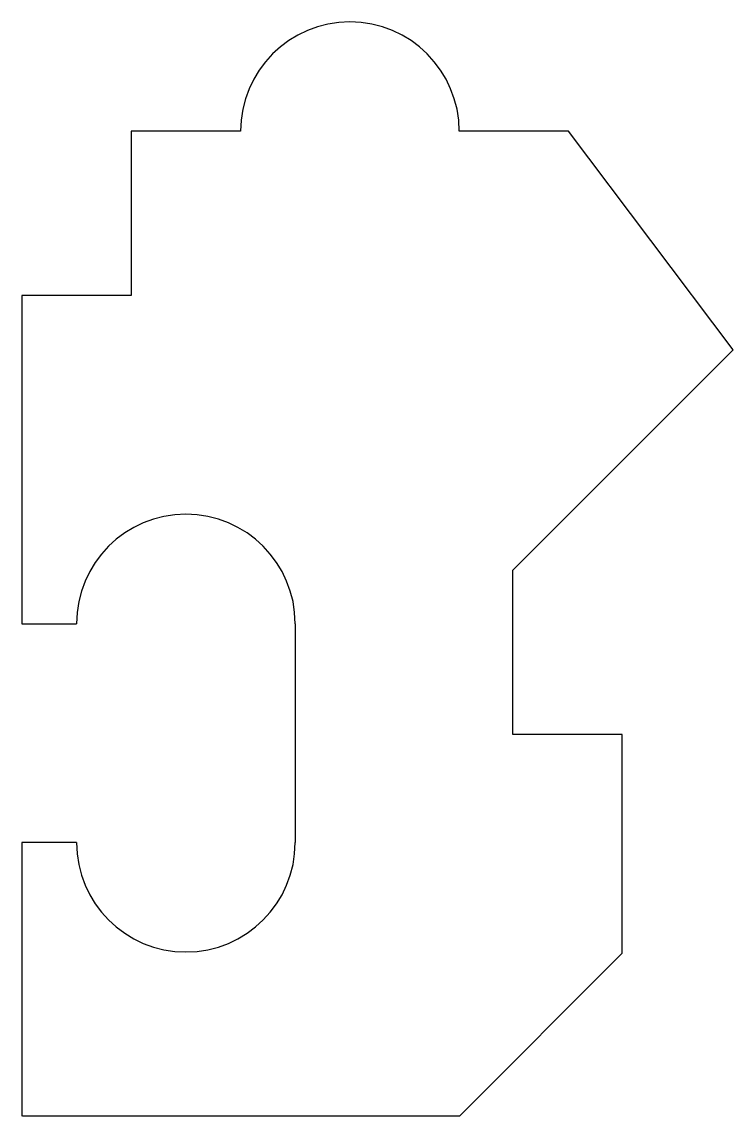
# Model space of a CAD drawing. Header units: inches. Extents: x 60 to 190, y 55 to 255.
import ezdxf

# ---------------------------------------------------------------- set-up
doc = ezdxf.new("R2010")
doc.units = ezdxf.units.IN
doc.header["$MEASUREMENT"] = 0

msp = doc.modelspace()

# ---------------------------------------------------------------- linework, layer by layer
for p, q in [((99.91, 234.94), (79.91, 234.94)), ((79.91, 234.94), (79.91, 204.94)), ((159.91, 234.94), (139.91, 234.94)), ((190, 195), (159.91, 234.94)), ((79.91, 204.94), (59.91, 204.94)), ((59.91, 204.94), (59.91, 144.94)), ((149.7, 154.7), (190, 195)), ((149.7, 124.7), (149.7, 154.7)), ((59.91, 144.94), (69.91, 144.94)), ((109.91, 144.94), (109.91, 104.94)), ((169.7, 124.7), (149.7, 124.7)), ((169.7, 84.7), (169.7, 124.7)), ((69.91, 104.94), (59.91, 104.94)), ((59.91, 104.94), (59.91, 54.94)), ((140, 55), (169.7, 84.7)), ((60, 55), (140, 55))]:
    msp.add_line(p, q)
for centre, start, end in [((119.91, 234.94), 0, 180), ((89.91, 144.94), 0, 180), ((89.91, 104.94), 180, 0)]:
    msp.add_arc(centre, 20, start, end)

doc.saveas('drawing.dxf')
